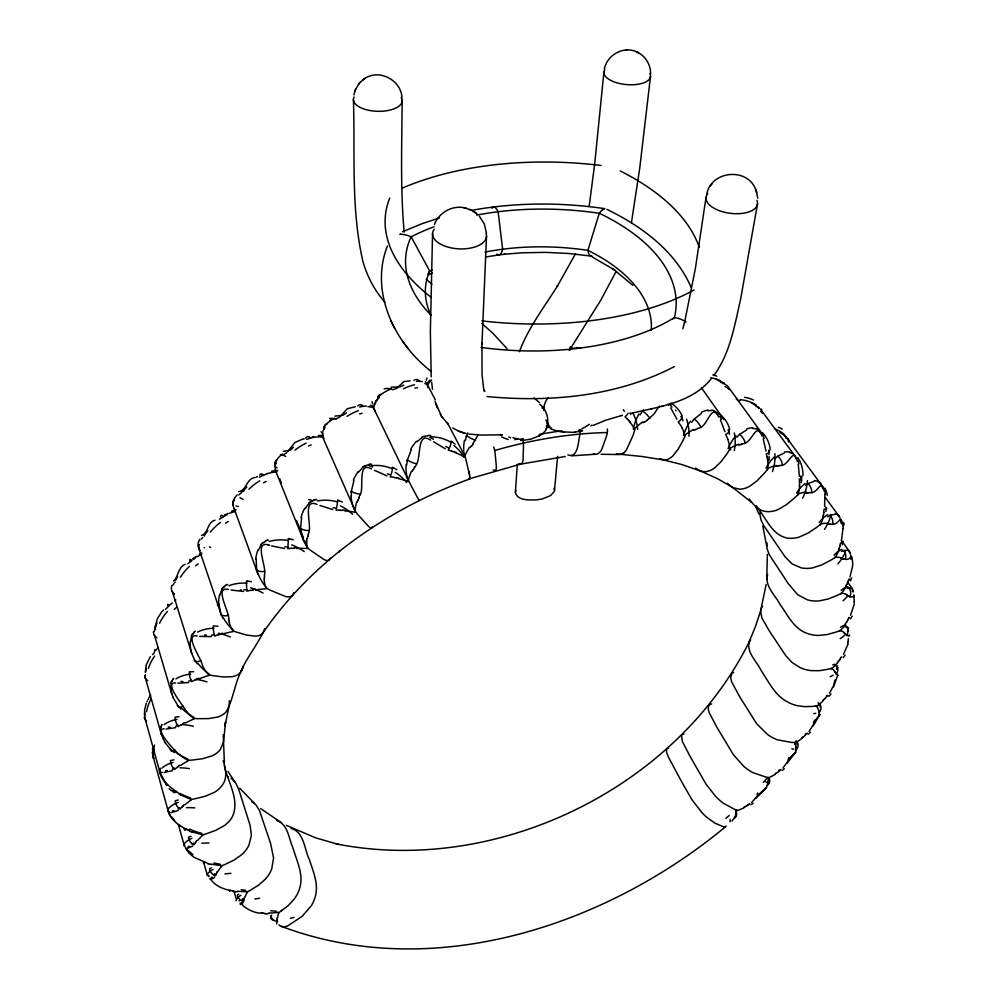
<?xml version="1.0" encoding="UTF-8"?>
<svg xmlns="http://www.w3.org/2000/svg" width="999" height="999" viewBox="0 0 999 999"><rect width="100%" height="100%" fill="white"/><g stroke="black" fill="none" stroke-linecap="round" stroke-linejoin="round"><path stroke-width="1.5" d="M145.092 675.461L145.13 676.847M840.496 593.743A72.228 50.275 -5.1 0 1 836.962 595.504L828.171 598.988L819.168 600.911A23.414 16.546 -4.3 0 1 807.467 599.862L797.702 594.73L788.049 583.341L769.118 554.47L766.845 547.952L767.045 542.882M839.235 630.856A70.954 46.878 6.1 0 1 835.776 632.155L827.172 634.54L818.356 635.451A23.014 15.422 6.9 0 1 806.88 633.316C793.656 628.508 787.587 614.835 779.894 604.17C775.037 594.942 764.285 585.839 767.657 574.475M168.619 812.224C171.328 820.379 179.932 826.448 187.887 829.807M277.123 917.944L277.135 918.893M402.147 100.362C401.873 144.243 400.224 188.299 404.183 232.068M481.98 342.819L482.017 374.413L483.691 388.961M517.357 464.285L515.347 492.27C517.057 500.724 529.17 500.024 535.914 499.887A30.357 18.494 4.4 0 0 542.907 498.713L550.549 495.591L554.408 491.358L557.604 456.393M496.378 467.057L495.204 453.983A77.023 13.786 74 0 0 494.667 450.537A4.071 0.749 73.8 0 0 493.743 447.077M481.955 344.343L486.513 236.026M432.555 233.504L430.357 331.68L431.206 376.823M799.412 476.286L798.213 464.023M800.911 476.91L800.723 480.482M799.475 484.378L799.362 486.201M351.336 492.082L351.386 496.016M261.538 912.699C258.729 914.485 246.104 909.702 242.195 904.582M288.449 538.523L287.799 548.738L289.835 548.451M268.719 545.042C253.059 539.86 267.507 568.706 264.36 574.974M308.167 534.14C313.162 527.809 301.024 497.552 316.97 504.383M797.214 741.67L797.327 742.007A20.991 0.799 -83.6 0 0 797.314 742.17L796.89 743.955M144.643 711.95L144.63 715.371M372.215 526.923L371.89 527.959A26.898 3.909 56.3 0 1 368.544 526.398L358.166 514.935A83.129 11.838 56.2 0 1 355.557 511.738L322.502 436.725A82.742 11.963 56.3 0 1 323.976 438.349M759.964 513.886L760.114 512.05M848.288 641.508L848.313 638.598M853.296 591.995L853.283 590.971M152.485 748.426L153.471 755.744M159.865 770.441L160.09 769.155A30.207 14.535 15.3 0 1 160.34 768.268M406.743 464.81L407.217 460.876M766.782 579.133L767.332 554.395M243.918 899.6L243.818 901.323A7.305 6.381 26.7 0 1 237.3 895.216A22.403 9.128 52.9 0 1 237.575 894.992L238.761 894.192M256.119 559.178L256.693 569.617A8.529 3.671 -10.7 0 0 264.585 571.428M835.201 679.77L835.027 681.368M603.908 72.19L594.742 163.411L589.185 206.256M190.447 641.87L191.583 636.213M233.229 504.27L233.179 505.581A8.217 6.631 -4.5 0 1 234.328 500.224M796.053 748.338L795.791 752.01L788.561 759.814L795.654 752.185M307.455 538.411L307.729 536.413M650.524 76.211L639.697 168.544L631.393 222.952M274.775 467.082L275.087 465.584M823.725 512.437L824.063 509.228A7.717 2.173 13.9 0 0 825.599 507.13M145.479 672.002L146.079 668.468M264.735 628.596C258.454 643.93 246.666 657.305 240.26 672.777A26.061 15.072 23.3 0 1 232.105 676.698L223.239 676.972L213.037 675.649A80.569 45.542 22.8 0 1 208.554 674.75M277.272 919.917L276.661 924M706.043 197.315L695.354 268.581L684.415 323.214M768.343 781.705L768.169 782.642M757.517 203.796L740.621 299.225C734.552 325.374 730.207 353.359 713.86 375.487M766.146 584.403L760.589 611.113L761.837 617.869L769.118 630.606L785.738 655.656L792.02 662.437L799.737 667.407A22.627 14.023 16.8 0 0 810.801 670.616L819.255 670.691L827.484 669.38A69.768 42.645 16 0 0 830.793 668.531M353.883 94.88L355.032 90.684M171.141 683.316L170.929 688.835A34.116 30.819 -3.3 0 0 173.002 697.027M824.612 506.393L824.887 494.268M243.007 666.982L241.308 671.478M145.404 672.464L146.179 665.097L150.312 656.618M167.957 808.166L167.894 808.553A29.62 12.238 11.8 0 0 168.107 809.365M330.082 558.066L329.146 559.964A26.786 7.28 49.1 0 1 324.163 559.652L310.789 550.524A82.805 22.015 48.8 0 1 307.53 547.839L304.633 540.646M465.372 440.472L466.333 436.638M823.401 514.46L823.001 516.258M847.939 644.218L843.493 654.27M154.258 631.518L154.67 629.994M244.081 898.451L244.343 897.414M750.599 639.86A21.641 11.838 24.6 0 0 749.337 641.433C746.003 652.272 756.805 661.263 761.063 670.391C768.468 681.455 774.437 694.542 786.488 701.385A22.29 12.4 25.5 0 0 796.965 705.631L804.919 706.668L812.624 706.393A68.719 37.75 24.8 0 0 815.708 705.981M768.83 778.721L769.155 778.071A6.793 6.156 8.2 0 1 767.232 785.439L766.345 787.724L758.628 794.68L766.345 787.724M359.578 495.766C365.035 490.447 356.356 460.252 371.591 468.968M293.881 592.607L292.295 595.604A26.598 10.34 41.3 0 1 285.939 596.665L270.055 590.134A82.243 31.256 40.9 0 1 266.258 588.024M301.611 517.432L300.587 528.096A8.579 3.347 -0.6 0 0 309.041 530.531M515.347 492.27L515.946 490.559M546.053 429.283A22.952 13.362 2.2 0 0 547.277 426.673L547.564 425.199A23.014 13.474 3.9 0 0 547.427 422.914M219.792 595.104L221.853 589.447M604.383 69.156C606.855 54.845 624 45.43 637.137 52.085M547.315 426.673L546.278 426.049M820.129 706.967L820.054 704.595A6.931 6.469 -29.3 0 1 819.03 712.712L819.867 714.51L813.298 722.976M834.502 683.965L829.47 693.244M839.709 546.178L840.534 543.019A7.555 1.548 21.2 0 0 841.62 541.72M682.804 328.746L684.752 321.853M357.267 502.047L357.892 500.037M841.445 540.284L843.019 528.483M651.261 330.619A174.9 95.317 3.3 0 0 587.912 250.362L599.288 213.274A32.567 10.065 -73.6 0 1 602.222 210.002M706.842 193.681C711.738 170.017 748.651 167.283 756.031 190.534M853.646 595.067C856.655 595.816 849.837 598.501 848.363 595.841M161.014 726.86L161.638 725.474M216.209 873.8L215.609 875.686A7.443 6.106 38.7 0 1 209.49 868.855A22.852 11.626 58.3 0 1 209.877 868.593L211.501 867.794M767.869 783.728L767.232 785.439M814.51 722.901L809.053 731.368M839.085 548.164L838.436 549.912M154.808 629.607L157.043 622.814M735.913 814.709L735.514 815.684M146.329 703.246L144.655 709.465L144.605 716.071M414.335 467.232C422.565 461.913 415.309 430.057 430.669 440.122M353.958 480.432L351.398 491.046A8.604 2.822 8.8 0 0 360.214 494.205M387.412 246.041C369.38 291.683 394.418 343.231 431.293 371.503M355.432 89.685L359.265 83.379M354.633 91.708L355.806 88.699M519.405 351.66C528.346 327.697 544.118 307.242 557.617 285.789L557.167 286.538L575.536 253.734M258.404 550.112L261.301 544.605M358.728 497.777L359.353 496.278M833.416 687.075L837.724 675.212M478.046 435.002L473.014 443.618M275.736 463.711L275.212 465.122A8.279 6.369 10.6 0 1 276.985 459.702M788.623 760.351L782.891 767.981M467.794 432.879L466.67 435.639A8.554 1.299 25.5 0 0 475.512 440.434M849.987 576.898L852.696 565.559A25.512 24.9 -2.7 0 0 852.659 562.649C851.198 549.325 852.322 562.275 843.393 558.803M748.613 643.219L755.444 626.523L761.675 607.667A21.966 13.374 15.7 0 1 762.524 606.405M847.514 582.542L848.763 579.482A7.418 0.874 27.8 0 0 849.4 578.871M242.682 668.568C234.628 681.892 233.828 698.463 226.236 711.75A25.724 16.596 12.5 0 1 217.682 717.045L208.504 718.606L197.977 718.668A79.533 50.2 12.2 0 1 193.369 718.343M434.39 224.563C438.736 212.7 452.122 205.095 464.498 207.804M216.683 872.577L217.233 871.478M736.65 813.498A6.743 5.907 21.9 0 1 733.928 818.531L732.005 821.103M412.175 471.391L413.136 469.418M175.974 579.845L177.71 576.336M749.7 640.883C676.822 788.223 496.94 875.723 336.014 843.855L338.536 844.43L315.634 837.861L286.363 825.324M147.04 701.585L147.377 700.898M616.096 271.491L600.761 300.224L569.505 350.1M757.517 795.704L751.673 802.459M322.789 431.306L323.976 429.208A8.292 5.919 23.6 0 1 327.322 423.551M173.077 585.102L173.963 583.491M846.628 584.44L845.741 586.101M411.388 449.55L407.43 459.84A8.591 2.135 17.6 0 0 416.358 463.811M271.016 915.883A21.978 6.706 47.7 0 0 270.891 916.145L270.667 918.306L272.677 920.079M659.377 406.019L653.895 414.16L648.326 419.193M848.463 618.681C848.488 616.92 850.698 618.643 849.013 617.382M148.913 697.926L150.724 694.879M848.351 618.893L847.427 620.516M734.964 816.795L734.315 817.906M148.052 699.587L148.414 698.95M850.524 615.197L854.182 604.457A25 24.138 21 0 0 854.195 601.635M640.109 414.922L642.07 411.825A25.624 24.113 9.3 0 1 642.607 411.014L643.518 410.002M305.207 508.541L308.866 503.359M195.155 842.831L194.031 844.817A7.592 5.694 48 0 1 188.461 837.274A23.339 14.136 64.2 0 1 188.961 837L191.009 836.238M171.978 680.843L173.002 679.407M813.273 725.798L819.867 714.51M329.595 421.091L330.357 419.855M173.401 581.093C177.622 578.921 178.122 566.783 185.177 564.273M243.207 902.534L240.584 904.457M323.976 429.208L324.962 427.734M470.254 447.527L471.503 445.666M205.594 533.866L207.854 530.519M846.315 622.302L845.254 623.863M240.247 903.196L240.21 904.17M691.483 422.465L693.606 419.717M195.966 841.558L196.803 840.434M841.27 657.28L841.62 656.855M841.133 657.479L839.897 659.19M152.447 654.595C155.419 653.671 154.158 648.451 155.357 649.712M710.114 186.388L710.863 185.377M711.45 184.59L712.162 183.616M358.716 471.965L362.999 467.232M787.274 763.011L795.454 752.309L794.605 752.372M201.448 539.048L202.797 537.437M270.966 915.821L271.765 915.121M161.438 612.25L157.43 618.643L154.857 627.422M736.812 437.3L738.985 434.94A24.738 21.154 41.9 0 1 739.597 434.353L746.615 429.97M838.611 660.839L837.387 662.275M181.743 807.167L180.082 809.19A7.755 5.157 55.7 0 1 175.175 800.948A23.826 16.583 70.7 0 1 175.787 800.699L178.247 800.024M375.924 401.286L377.385 399.637M192.944 633.716L194.38 632.292M144.743 716.021L145.367 715.434M244.106 490.059L246.828 486.963M156.156 649.937L158.292 647.502M359.902 82.655L363.723 79.271M358.554 84.203L360.577 81.881M161.925 611.688L163.411 610.089M711.463 378.496C692.045 402.959 658.753 406.78 630.406 413.486M825.474 697.714L827.659 695.242A7.03 1.199 45 0 1 826.585 695.691M165.397 609.452L168.943 605.856L167.57 604.495L168.431 605.656M417.107 441.733L421.828 437.599M214.598 876.972C213.798 880.194 208.704 877.684 209.915 878.933M182.892 805.893L184.016 804.769M756.106 798.126L765.734 788.099L764.822 788.236M775.012 458.628L777.16 456.655A24.263 19.118 51.3 0 1 777.771 456.193L784.34 452.997M824.038 699.213L822.701 700.499M722.814 383.678L724.038 383.029M379.258 397.702L377.822 399.15A8.292 5.282 34.7 0 1 381.069 394.268M169.63 605.219L172.203 602.872M238.798 494.955L240.597 493.394M804.769 735.351L807.142 733.141A6.931 1.873 50.1 0 1 805.469 733.728M176.811 767.507L174.613 769.48A7.905 4.495 62.5 0 1 170.479 760.614A24.326 18.906 78.5 0 1 171.216 760.401L174.051 759.864M290.434 449.987L293.506 447.252M672.851 318.931L674.425 317.532A34.578 27.81 38.6 0 1 681.593 319.53L686.051 321.778M223.714 587L225.537 585.664M805.381 485.464L807.429 483.891A23.776 16.846 58.8 0 1 808.004 483.541L813.923 481.468M187.824 563.848L191.708 560.701A8.042 1.436 59.7 0 0 189.872 561.063M241.671 492.495L241.046 493.019M602.222 210.027L604.008 208.853A18.606 5.757 -73.7 0 1 604.969 208.679C561.238 202.235 516.421 202.31 472.864 210.127M803.221 736.688L801.797 737.811M725.411 826.86C605.556 926.061 432.555 983.228 281.518 926.423M201.523 535.414C208.404 533.703 207.093 522.127 214.997 520.192M178.284 766.258L179.695 765.184M780.381 769.929L780.931 769.492A6.843 2.51 55.3 0 1 778.683 770.154M780.194 770.067L778.421 771.44M192.607 846.116L187.125 848.388M193.169 559.627L195.18 558.154M642.931 422.777L644.705 421.516M827.547 516.77L829.42 515.571A23.289 14.436 65.1 0 1 829.932 515.322L835.064 514.285M591.995 425.112L590.884 425.899M697.464 428.309C707.954 428.721 710.751 401.498 718.793 417.033M343.094 415.172L346.403 412.849M364.36 78.821C378.846 68.369 400.999 79.957 401.985 97.502M278.221 912.899A71.691 46.416 -59.9 0 0 281.331 910.901L288.386 905.406L294.43 898.838A23.264 15.26 -60.7 0 0 299.675 888.261C303.958 874.362 296.628 860.776 292.844 847.689C288.636 838.336 288.012 823.875 276.536 820.479M181.019 724.75L178.334 726.61A8.054 3.709 68.8 0 1 175.075 717.195A24.813 20.967 88.5 0 1 175.899 717.045L179.083 716.708M362.812 79.895L365.172 78.259M219.418 519.255L223.514 516.658A8.142 2.435 66.7 0 0 220.504 516.883M284.091 454.395L286.85 452.647M776.797 772.589L775.336 773.551M263.636 542.32L265.796 541.121M749.325 803.983L749.7 803.733A6.781 3.122 60.4 0 1 747.914 804.719M748.95 804.22L747.115 805.394M194.655 557.679L195.329 557.267M646.728 420.179L648.089 419.33M841.408 551.46L843.056 550.611M182.805 723.588L184.478 722.614M701.435 413.424L694.23 419.043A8.167 2.585 52.1 0 1 700.686 426.773M178.247 810.464L171.304 812.649M195.779 556.992L196.915 556.331M693.606 430.357L695.416 429.345M224.288 516.208L227.06 514.622M742.045 443.643C752.16 444.992 755.744 420.292 761.9 435.951M538.811 435.926L530.531 439.323A24.063 13.424 -1.6 0 1 529.732 439.523M745.454 806.355L743.968 807.142M674.337 366.571C617.182 396.478 550.324 402.56 486.925 396.541M400.274 386.875L403.696 385.052M194.78 680.032L191.621 681.693A8.204 2.822 74.8 0 1 189.323 671.84A25.287 22.677 -77.9 0 1 190.235 671.79M259.415 477.26L263.586 475.262A8.204 3.422 74.1 0 0 259.64 475.187M238.574 491.62C246.678 491.008 246.179 478.509 255.032 477.534M226.973 584.827L227.722 584.44M496.865 254.158C500.037 256.868 502.285 251.81 502.622 249.226L498.114 211.738A26.386 7.742 82.9 0 0 496.078 208.379L494.717 207.168M335.926 418.893L339.098 417.407M311.576 501.298L314.023 500.299M847.127 588.511L848.513 587.974A22.365 9.528 76 0 1 848.888 587.887L852.11 588.611A30.12 9.441 -41.9 0 1 852.497 591.545M428.209 274.925L432.292 272.964M339.935 417.008L339.298 417.307M402.485 231.756L422.877 223.376L439.448 217.969M196.84 679.02L198.739 678.171M723.925 383.117L715.521 378.846M172.402 770.666L164.023 772.564M593.256 425.399L605.956 420.142L622.352 415.322L621.403 415.559M226.623 514.023L228.072 513.399M634.79 429.707A79.708 36.701 -86.3 0 1 633.104 435.314L626.323 450.199A26.236 12.363 -86.8 0 1 624.3 452.422A25.874 12.188 -86.8 0 1 622.252 453.833L619.542 454.57L601.086 454.27M738.261 445.142L740.047 444.393M264.348 474.937L267.07 473.801M779.457 465.372C789.123 467.482 792.819 445.529 797.227 461.051M261.613 475.024L262.337 474.737M218.132 634.702L214.585 636.076A8.317 1.848 80.9 0 1 213.287 625.936A25.737 23.926 -58.7 0 1 214.248 625.986L217.919 626.211M283.516 451.361L288.249 450.537A1.374 0.624 -43.7 0 0 289.136 449.8L294.867 442.52L302.385 439.235M267.47 540.409L268.319 540.084M469.617 479.008C422.452 496.091 377.959 520.666 338.686 551.898L339.785 551.023C310.14 574.6 283.841 602.409 262.412 633.641A26.361 12.962 32.8 0 1 254.995 636.126L246.753 635.089L237.2 632.342A81.493 39.186 32.4 0 1 232.992 630.831M256.281 477.023L257.53 476.573M306.681 439.36L310.739 438.037A8.254 4.346 82.1 0 0 305.632 438.224M366.009 465.497L368.656 464.747M845.054 626.91L846.153 626.66M392.52 389.76L396.915 388.311M468.693 478.983L520.704 464.11L565.272 456.493M175.749 727.634L166.034 729.045M220.417 633.878L222.502 633.216M775.861 466.308L777.572 465.821M809.003 492.519C818.256 495.242 821.29 476.211 824.212 491.283M334.927 416.133L340.659 415.522A1.374 0.662 -32.7 0 0 341.646 414.885L347.277 408.753L355.382 406.73M567.869 454.895C578.059 458.741 578.309 441.508 579.745 435.177A81.893 29.171 85.4 0 0 580.257 430.919L582.629 430.706M311.476 437.837L314.023 437.15M819.754 714.597L818.718 714.385M250.737 590.222L246.903 591.233A8.429 0.849 87.2 0 1 246.591 580.956A26.111 24.625 -34 0 1 247.59 581.143M315.871 499.75L316.82 499.512M651.036 408.891L652.072 408.628M661.925 406.168L663.011 405.894M425.037 436.226L427.797 435.789M520.666 440.559L523.114 439.997L522.877 439.373M707.929 410.814L712.012 410.452M188.736 682.517L177.847 683.191M359.64 406.993L363.436 406.331A8.279 5.145 -88.7 0 0 357.754 405.906M302.984 439.098L304.208 438.848M253.184 589.647L255.394 589.21M547.402 423.439L548.289 423.264M391.071 387.225L397.664 386.988A1.374 0.674 -21.5 0 0 398.701 386.488L403.958 381.556L410.089 380.894M758.716 408.266L759.29 408.042M835.651 665.759L836.438 665.759A21.591 4.883 86.1 0 1 836.625 665.709M485.639 256.98L499.5 254.82M805.694 492.919L807.267 492.682M290.122 548.414L291.808 548.164M312.3 437.038L313.261 436.9M830.331 524.013C839.098 527.01 840.946 511.638 842.644 525.511M370.641 464.398L371.64 464.26M498.364 254.957L505.157 254.146M211.451 636.613L199.6 636.351M364.111 406.268L366.383 406.044M504.17 254.258L521.815 252.809L545.591 252.36L569.13 253.521L590.646 256.019L614.797 270.092L613.124 268.943L632.804 285.339M786.163 438.474C787.749 437 781.53 433.591 779.994 432.48M294.355 547.864L296.628 547.689M571.54 455.844L596.853 454.158A26.261 11.014 89 0 0 601.485 449.975L606.193 437.3A74.263 30.582 89.4 0 0 607.317 432.53A4.008 1.698 89 0 0 607.317 428.971M190.235 671.753L193.694 671.703M752.522 428.459L756.018 428.783M416.483 381.318L419.867 381.318A8.267 5.807 -78.1 0 0 413.936 380.232M626.173 49.987L626.835 49.975M429.845 435.664L430.856 435.651M542.082 407.817L543.031 407.792M340.159 510.052L336.089 510.152A8.554 1.111 -78.9 0 0 337.625 500.162M827.384 523.926L828.808 523.913M243.606 591.445L231.069 590.047M570.342 349.126L571.49 349.151M400.474 234.178L404.645 234.653A33.429 25.012 48.2 0 1 411.138 236.825A213.349 116.221 4.8 0 1 434.103 226.761M268.918 913.586L267.02 913.523M342.719 510.064L344.98 510.177M738.074 400.387L740.134 400.562M420.254 381.356L422.352 381.581M284.44 548.563L271.553 545.879M394.193 477.31L390.197 476.885A8.579 1.973 -71.1 0 0 392.47 467.32M264.885 913.361L263.012 913.136M500.199 434.59L502.347 434.84L481.73 435.064L469.006 434.128M595.054 454.383L593.281 453.983M247.602 581.056L251.386 581.73M789.472 452.485L792.282 453.421M261.551 912.949L262.762 913.098M564.023 431.918L573.988 432.405A23.889 12.275 7.4 0 0 574.787 432.355M237.387 891.77L235.502 891.495M164.148 728.87C153.546 728.358 174.713 750.574 177.223 752.672A35.714 28.946 -18 0 0 178.484 754.245M840.883 558.266L842.107 558.478M168.669 812.087L170.042 812.524M162.437 772.439L160.402 772.14L160.527 773.513L165.11 781.942L169.78 786.712L178.983 793.543M175.649 682.916C163.386 681.942 183.192 705.481 184.79 709.078M291.159 828.458C304.258 831.905 304.195 849.113 309.303 859.402C313.311 871.877 319.455 885.251 314.685 898.438A22.79 14.398 -65.7 0 1 311.413 905.618L302.073 916.408L287.65 925.936A17.308 10.889 -66 0 1 278.946 924.899M396.678 477.647L398.851 478.059M570.029 347.19C573.876 349.875 577.934 346.653 580.594 348.176M231.343 890.571C223.326 889.372 215.222 885.938 210.514 879.045M197.153 635.938C183.441 633.241 201.648 659.54 201.96 663.985A36.638 30.257 -25 0 0 202.71 665.908L203.496 667.557A45.617 37.512 -30.9 0 0 208.629 674.687M465.109 207.929L472.24 210.577L476.96 213.873M463.923 207.68L465.896 208.092M332.767 509.565L319.892 505.469M289.473 538.723L293.256 539.822M233.416 891.083L231.581 890.633M452.734 427.934L458.341 431.044L465.984 433.504M228.396 589.447C213.449 585.976 229.957 612.887 228.646 618.781M452.023 451.123L448.239 450.187A8.566 2.697 -62.5 0 0 451.086 441.208M211.763 864.597L209.94 864.085M847.714 550.362L843.518 550.461A7.405 5.932 86.6 0 1 845.304 559.415M207.942 863.411L193.943 857.304L189.123 853.084L185.402 847.739L188.736 851.735M838.024 675.549L835.601 672.976A31.031 14.348 -27.2 0 0 835.002 672.065M454.345 451.798L456.356 452.497M338.624 500.487L342.295 502.022M458.341 431.044L463.723 432.979M387.025 475.886L374.525 470.342M846.315 594.917L847.327 595.317M227.597 776.71L228.496 777.047M818.156 481.868L820.254 483.316M510.614 437.787L508.791 437.013M193.057 832.404L191.346 831.655M616.283 453.908L641.783 456.456L663.611 459.965L681.006 464.298L701.723 471.366L705.294 471.69A25.499 16.171 -67.2 0 0 714.36 468.156L720.916 461.838L727.11 453.546A78.809 48.914 -66.8 0 0 729.545 449.7M719.28 381.193L721.728 382.367M751.71 403.072L759.128 407.904M659.877 458.928L665.209 459.927A25.874 14.535 -77.6 0 0 672.914 455.894L678.259 449.075L683.129 440.222A79.982 43.956 -77.1 0 0 685.027 436.151A45.205 37.288 -15.1 0 0 682.017 427.947M469.717 209.365L472.24 210.577M637.487 52.26C645.654 56.094 650.774 65.047 650.649 73.976M636.338 51.711L638.423 52.71M606.93 209.403C641.658 226.186 675.336 251.011 691.121 287.35M251.561 801.573L255.669 804.495L259.403 810.314L270.529 843.256L273.589 858.016L271.678 869.043A23.701 16.471 -49.9 0 1 265.384 879.17L258.391 885.289L250.312 890.284A73.064 50.025 -49.1 0 1 246.765 892.082M849.275 634.902C851.21 636.8 845.953 635.926 845.591 634.165A31.556 14.698 -29.6 0 0 844.667 633.578M393.431 467.769L396.878 469.742M714.522 411.251L716.608 412.462M445.304 448.776L433.554 441.783M722.277 382.654L726.91 385.402M189.485 830.718L188.087 829.919M518.806 463.636L521.041 463.998A26.611 6.531 77.4 0 0 523.089 460.102L523.464 445.542A81.231 19.53 77.7 0 0 523.114 439.997M182.205 795.741L180.644 794.754M281.518 822.789L260.764 808.653M755.656 405.544L757.779 407.018M180.782 826.248L178.484 824.687M844.043 632.904L844.817 633.466M175.399 792.382L174.388 791.707M451.96 441.77L455.094 444.155M230.981 778.333L231.731 778.845M473.401 211.239L474.425 211.963M474.812 212.225L475.961 213.024M758.141 429.932L759.889 431.406M217.445 605.094L218.456 605.881M718.056 413.511L718.756 414.061M534.103 397.952L539.385 402.56M174.251 752.597L171.478 750.224M481.83 323.426L493.156 333.516L507.017 348.676M695.716 468.044L699.3 470.492L717.719 478.783L732.966 487.674L739.485 489.173A25.1 17.233 -55.6 0 0 749.625 486.326L757.18 480.681L764.41 473.139A77.56 52.173 -55.4 0 0 767.294 469.63M751.585 502.322L727.16 483.179M838.311 515.472L839.647 517.332M179.982 755.356L178.634 754.133M493.094 469.942L495.454 470.566A26.736 4.92 73.5 0 0 496.441 467.22M784.053 435.127L785.464 436.538M232.442 779.395L235.876 783.403L238.674 789.16L250.15 825.511L251.373 835.464L248.938 845.142A24.138 17.358 -37.9 0 1 241.758 854.632L233.941 860.139L224.95 864.472A74.475 52.672 -37.2 0 1 221.029 865.983M426.286 279.221L431.955 284.29M169.168 788.723L171.453 790.771M254.445 803.358L239.822 788.311M208.841 876.635L208.042 875.861M627.547 419.143L625.037 416.82A8.379 3.771 -32.9 0 0 628.184 413.186M173.963 594.093L173.164 593.206M200.1 550.461L199.313 549.425M760.664 409.44L795.391 456.568L793.98 454.882M447.977 424.163L441.408 416.021M180.919 709.028L178.446 706.281M761.113 432.629L761.675 433.266M786.225 437.262L786.7 437.912M629.02 420.679L630.232 422.115M165.909 784.39L166.858 785.464M667.819 404.133L668.793 405.269M384.94 302.247C374.563 290.597 367.207 276.436 362.924 261.476C350.699 208.604 355.232 153.484 353.409 99.688M834.515 671.34L835.052 672.04M479.345 216.196L484.303 223.926L486.488 233.229M483.866 389.96L484.478 390.709M186.988 712.237L185.889 710.789M402.622 341.221L404.533 343.743M405.806 345.429L407.667 347.889M679.332 423.451L678.196 421.903A8.279 3.746 -22.5 0 0 681.368 416.233M749.275 498.988C753.471 505.044 759.178 511.301 767.095 511.6A24.688 17.757 -42.9 0 0 778.034 509.602L786.313 504.77L794.317 498.126A76.249 53.796 -43 0 0 797.539 495.005M787.162 438.374L820.828 484.04M679.47 423.638L680.144 424.563A36.251 30.12 -26.2 0 1 681.256 426.298L682.13 427.897M825.324 497.564L839.123 516.371M197.203 663.836L195.117 660.739M841.383 540.334L849.55 551.598M727.771 386.238L763.211 435.189M847.452 581.868L852.746 589.31M701.373 387.687L723.788 419.48M234.865 781.955L228.009 771.503M757.254 507.317C766.27 518.219 772.077 535.427 787.712 538.124A24.263 17.782 -29.7 0 0 799.163 537.087L807.916 533.166L816.433 527.522A74.9 53.909 -30.1 0 0 819.854 524.825M670.779 407.917L676.935 419.268M756.143 505.669L756.693 506.481M170.991 816.895L169.281 813.848M796.34 457.929L796.79 458.628M164.56 742.095L170.767 749.587A8.104 3.147 -50.7 0 0 175.15 750.212M434.952 401.111L441.346 415.896M440.272 414.198L442.495 417.744M821.49 485.027L822.539 486.863M184.952 846.59L184.141 845.117M848.613 628.059L846.44 626.673A7.13 6.419 -68.9 0 1 846.653 635.352M484.403 390.796L483.841 389.797L484.727 391.533L484.115 390.234M788.036 439.66L788.611 441.096M431.031 315.372A171.653 91.821 5.3 0 1 429.72 271.041L411.138 236.8A205.145 107.305 5.4 0 0 430.544 314.722M223.064 618.406L221.441 614.997M435.252 399.7L427.235 384.415L427.972 387.637M447.252 422.54L465.272 456.868L469.742 475.761A26.886 3.172 70.3 0 1 469.88 477.672A26.498 3.122 70.3 0 1 469.717 478.796A27.398 3.234 70.3 0 1 469.318 479.208M720.441 419.842L724.912 431.73M630.019 413.037L630.719 414.41M849.937 552.197L850.486 554.12M391.009 320.966L392.57 324.138M393.144 325.312L394.68 328.434M145.429 719.692L145.017 718.568M169.293 813.935L168.681 812.462M554.07 488.199L554.582 490.521M755.806 506.793L758.953 514.135M161.613 777.534L160.077 772.664M172.815 697.09L177.834 705.531A8.242 3.521 -41.3 0 0 183.204 706.256M823.226 488.336L823.538 489.085M418.881 500.024L419.13 500.736L410.626 484.677A83.204 1.149 63.3 0 1 408.753 481.043L373.226 407.342A82.83 1.161 63.3 0 1 375.262 411.251M840.147 518.493L841.121 521.191M681.743 417.12L683.004 420.616M279.72 478.733L281.456 483.054M296.516 520.479L299.413 527.684M300.574 530.569L303.471 537.762M275.15 469.705L303.671 540.671M763.224 438.861L766.021 451.061M198.751 547.964L199.138 549.075A8.142 6.693 -21 0 1 199.388 544.592M258.154 574.55L233.217 506.118M198.913 548.551L221.066 614.085A8.467 3.809 -21.1 0 0 228.234 615.396M436.625 406.156L437.262 407.917M756.355 191.433L757.754 198.227M755.631 189.41L756.78 192.62M435.739 403.708L436.363 405.432M258.042 574.263L256.918 570.604M172.315 591.495L191.746 653.496L194.618 659.902A8.367 3.746 -31.4 0 0 200.936 660.839M727.784 439.323L728.321 441.046A44.668 37.238 -19.3 0 1 729.769 449.675M224.35 765.858C227.922 782.342 240.172 800.012 232.33 816.87A24.575 17.87 -25.2 0 1 224.425 825.549L215.934 830.294L206.219 833.803A75.849 54.196 -24.7 0 1 201.973 834.952M818.606 710.227L818.306 709.415A38.174 17.932 -21.2 0 0 816.046 705.806M220.592 612.799L218.918 604.108M234.003 891.27L236.176 898.601M191.746 653.496L190.971 650.599A34.565 31.818 -10.9 0 1 190.297 641.87M154.258 634.577L171.84 694.13M203.696 862.524L207.055 874.262M145.317 677.797L161.513 734.889M223.177 760.614C225.562 768.368 227.71 777.547 222.602 784.739A24.987 17.957 -12.2 0 1 214.223 792.444L205.245 796.253L195.005 798.763A77.16 54.408 -12 0 1 190.522 799.487M178.521 825.062L183.866 844.118M229.47 622.689L229.008 620.866M160.602 774.799L144.855 717.781M152.997 756.093L168.269 811.388M841.558 522.727L841.732 523.513M762.799 525.936L766.695 546.278M728.721 430.656L729.47 434.24M161.401 734.477L160.714 729.245M152.81 755.381L152.273 752.147M767.082 457.018L766.32 453.921A8.017 3.209 -2.9 0 0 768.843 450.174M168.007 810.476L167.844 809.327M468.956 471.441L469.168 472.402M469.343 473.314L469.617 474.937M853.845 596.965L853.646 595.654M853.883 597.165L854.32 601.635M850.636 555.094L851.21 558.441M223.239 734.752L224.375 762.811M818.83 711.176L818.918 711.837M767.457 458.991L767.657 460.789M432.492 389.298L431.668 382.255M796.028 746.415L796.091 747.302M300.674 529.108L301.261 532.954A43.107 41.921 24.6 0 0 307.63 547.764M837.761 667.782L836.638 665.834A7.018 6.494 -50.7 0 1 836.175 674.263M768.731 451.211L768.955 454.52M229.32 700.786L229.233 705.244L224.975 725.749L225.549 722.165L223.489 742.245L220.429 749.412A25.362 17.557 0.6 0 1 211.8 755.981L202.597 758.728L192.07 760.077A78.397 53.122 0.5 0 1 187.462 760.301M264.423 579.12L264.323 577.185M759.964 514.785L761.013 519.967L763.81 525.699L785.164 556.93L792.17 563.936L801.148 567.844A23.839 17.358 -16.6 0 0 812.849 567.832L821.84 564.897L830.606 560.314A73.551 52.672 -17.2 0 0 834.14 558.079M799.475 482.355L799.275 479.158A7.867 2.735 5.9 0 0 800.936 475.961M522.789 440.209A46.329 35.277 -6 0 0 521.528 439.123A46.179 35.252 -6.2 0 1 522.839 440.184M522.864 438.686A42.895 41.446 14.3 0 1 523.376 439.897M464.473 457.03A42.87 41.633 -81.1 0 1 464.46 440.297M464.473 456.793A46.291 32.33 -46.1 0 1 469.555 447.227M455.981 453.047A46.503 33.929 -4.6 0 1 464.872 457.217M453.933 445.492A43.094 40.285 24.1 0 1 464.248 457.38M426.91 384.303A44.118 35.402 -5.5 0 1 429.72 380.119M428.159 384.153A41.521 11.913 -21.7 0 1 431.618 379.907M425.287 381.755A41.746 12.375 -24.3 0 1 427.11 384.465M424.9 383.591A44.318 32.805 -45.2 0 1 427.147 384.54M469.867 477.659A26.498 3.184 69.7 0 1 469.717 478.796M466.196 436.588A26.449 24.488 -72.2 0 1 466.533 435.589M471.878 445.854A37.213 27.485 -45.4 0 1 473.364 443.843M426.361 380.144A40.26 18.719 -1.7 0 1 426.985 377.984M494.667 450.549A342.282 228.109 -26.1 0 1 607.305 432.53M514.735 439.647A345.067 230.332 -26.1 0 1 517.619 438.961M539.235 434.415A345.067 230.332 -26.1 0 1 562.1 430.794M542.981 407.567A24.201 15.222 6.7 0 1 543.931 407.567M620.192 170.954A247.277 128.834 2.9 0 1 699.25 247.315M401.561 188.449A252.185 134.266 4.9 0 1 601.173 165.497M694.055 289.96A236.039 117.632 3.8 0 1 481.918 320.891M431.206 297.34A240.809 122.203 5.6 0 1 389.722 198.077M429.72 271.041A177.36 98.114 4.7 0 1 432.18 269.755M484.94 252.098A177.36 98.114 4.7 0 1 587.912 250.362M492.095 208.279A17.882 5.257 83 0 1 494.717 207.03M476.673 215.097A213.349 116.221 4.8 0 1 599.288 213.274A209.815 112.238 3.1 0 1 674.425 317.532A201.686 103.871 3.9 0 1 481.068 347.402M633.316 429.358A41.546 34.803 -86.9 0 1 638.96 413.986M634.165 429.083A45.117 26.886 -43.9 0 1 642.619 421.99M629.994 422.252A45.667 36.988 -11.3 0 1 634.727 429.732M632.904 413.199A42.32 41.359 -43.9 0 1 637.674 429.408M624.3 452.422A25.862 12.263 -87.4 0 1 622.252 453.833M408.266 481.206A42.994 42.632 -62.4 0 1 406.069 464.772M408.042 481.093A46.441 33.954 -45.5 0 1 411.476 471.253M398.539 478.721A46.566 32.318 -4.2 0 1 408.329 481.53M395.179 472.315A43.157 38.437 27.4 0 1 406.63 482.467M407.03 460.839A26.536 23.352 -88.7 0 1 407.242 459.79M448.301 447.739A31.893 16.121 35.4 0 1 445.729 446.428M451.898 451.373A37.313 29.433 -9.9 0 1 454.22 452.023M413.511 469.53A37.338 28.671 -43.8 0 1 414.697 467.37M429.857 437.337A29.233 10.427 36.3 0 1 433.391 439.26M414.86 388.099A40.472 11.801 -22.5 0 1 417.37 387.787M372.977 407.292A44.331 34.266 -3.7 0 1 376.885 399.7M373.763 407.105A41.708 11.826 -26.6 0 1 375.699 402.984M370.192 405.307A41.758 12.463 -29.1 0 1 373.576 407.13M367.882 406.655A44.306 34.053 -44.1 0 1 373.114 407.567M384.116 388.848A29.458 17.42 62.7 0 1 391.371 389.086M410.726 449.175A35.227 30.395 -61.9 0 1 416.62 441.183M421.665 437.4A8.467 7.28 -16.4 0 1 423.801 436.301M423.963 436.738A9.528 7.83 -18.7 0 1 425.075 436.426M427.759 435.514A32.58 31.219 15.6 0 1 429.82 435.389M430.906 436.85A35.327 31.344 7.6 0 1 450.487 442.045M450.986 441.408A26.474 21.441 45 0 1 451.86 441.97M403.409 388.786A33.941 15.472 -36.3 0 1 414.573 384.765M399.7 386.538A8.479 2.61 -23 0 1 396.915 387.774M378.109 397.427A33.891 19.018 -5.6 0 1 391.496 388.798M376.473 401.148A24.825 1.936 -53 0 1 376.061 401.561M372.44 403.658A40.459 17.033 -5.4 0 1 372.127 401.573M355.382 511.825A43.107 42.695 6.2 0 1 350.999 496.041M354.982 511.863A46.478 35.352 -44 0 1 356.643 502.047M344.805 510.939A46.503 30.544 -4.5 0 1 355.182 512.362M340.459 505.856A43.044 36.001 28.1 0 1 352.635 514.273M351.111 492.045A26.536 21.603 79.8 0 1 351.186 490.996M390.284 474.75A31.993 19.093 25.5 0 1 387.412 473.801M394.118 477.597A37.375 28.496 -7.6 0 1 396.578 477.922M358.229 500.074A37.363 29.608 -41.2 0 1 359.078 497.839M368.693 465.422A29.296 7.243 30.6 0 1 372.527 467.02M359.503 413.986A40.484 11.726 -27.3 0 1 362.075 413.324M361.7 406.131A24.9 1.736 -1.5 0 1 361.051 406.193M322.365 436.713A44.443 32.855 -2.8 0 1 322.777 434.353M322.627 436.663A41.758 12.138 -31.5 0 1 322.952 432.904M318.381 435.464A41.646 12.925 -33.9 0 1 323.214 436.176M313.224 437.35A44.206 35.027 -42.1 0 1 322.402 437.038M329.608 418.394A29.471 14.236 55.9 0 1 335.839 419.318M353.334 480.207A35.227 31.681 -56.5 0 1 358.204 471.565M362.824 467.045A8.467 7.28 -36.2 0 1 364.835 465.696M365.01 466.133A9.54 7.817 -36.5 0 1 366.059 465.684M368.569 464.448A32.642 30.182 23.2 0 1 370.567 464.085M371.928 465.634A35.402 29.97 11.6 0 1 391.845 468.581M392.407 467.495A26.523 23.189 32.7 0 1 393.356 467.944M347.053 416.271A33.954 16.296 -39.5 0 1 358.354 410.739M342.607 414.81A8.479 2.572 -32.5 0 1 340.01 416.396M323.913 427.672A33.954 17.832 -8.1 0 1 334.59 418.169M322.24 433.266A40.547 15.547 -9.4 0 1 321.066 431.68M307.13 547.976A46.416 36.439 -41.7 0 1 306.968 538.473M296.641 548.501A46.316 28.671 -5.5 0 1 307.267 548.563M291.733 544.867A42.782 33.079 27.2 0 1 304.22 551.598M300.399 529.083A26.436 19.343 71 0 1 300.324 528.059M336.151 508.229A31.993 21.404 14.2 0 1 333.104 507.679M340.147 510.364A37.338 27.335 -6.2 0 1 342.669 510.377M308.004 536.401A37.313 30.245 -37.7 0 1 308.454 534.153M308.641 499.5A29.246 4.171 24.5 0 1 312.262 500.487M308.554 445.941A40.385 12.038 -32.1 0 1 311.164 444.955M309.977 437.862A24.863 2.835 -9.3 0 1 309.278 438.037M271.616 471.241A41.421 13.736 -38.4 0 1 277.697 470.654M267.282 473.576A44.018 35.702 -39.3 0 1 276.773 471.915M280.369 454.62A29.371 10.839 49.5 0 1 285.652 456.381M301.086 517.345A35.152 32.492 -46.9 0 1 304.707 508.291M308.666 503.159A8.442 7.055 -54.6 0 1 310.489 501.623M310.689 502.047A9.503 7.542 -53.3 0 1 311.638 501.486M313.873 499.999A32.592 28.671 26 0 1 315.734 499.425M317.407 500.961A35.352 28.209 13.2 0 1 337.113 501.81M337.575 500.299A26.486 24.313 15.5 0 1 338.574 500.624M294.98 450.137A33.866 17.245 -42.4 0 1 306.156 443.131M290.035 449.575A8.454 2.36 -41.8 0 1 287.724 451.448M274.925 463.773A33.929 16.733 -11 0 1 282.555 453.958M276.086 463.486A24.725 1.661 -67.4 0 1 276.261 462.962M277.135 467.919A40.522 14.323 -13.7 0 1 275.362 466.87M276.448 471.565A41.696 12.825 -36.3 0 1 275.274 468.581M266.596 587.749A42.882 40.459 31.7 0 1 258.291 574.175M266.034 588.136A46.241 37.175 -38.5 0 1 264.086 579.22M255.644 590.009A45.991 26.798 -6.9 0 1 266.184 588.811M250.612 587.849A42.395 29.833 25.4 0 1 263.037 593.031M256.618 570.591A26.249 16.671 63.8 0 1 256.393 569.592M287.812 546.99A31.881 22.952 1.1 0 1 284.69 546.84M291.87 548.488A37.188 25.999 -5.7 0 1 294.393 548.189M264.51 577.147A37.175 30.557 -33.6 0 1 264.56 574.949M269.518 545.379A29.121 1.349 18.1 0 1 268.319 544.942M263.499 482.767A40.172 12.687 -36.8 0 1 266.134 481.443M263.212 475.037A24.75 3.484 -17.3 0 1 262.487 475.324M239.997 497.714A29.183 7.405 43.1 0 1 243.107 499.438M255.756 559.165A35.04 32.755 -33.9 0 1 257.979 549.974M261.089 544.405A8.379 6.618 -70 0 1 262.662 542.707M262.887 543.156A9.441 7.043 -67.7 0 1 263.699 542.507M265.584 540.834A32.405 26.748 26.5 0 1 267.257 540.084M269.231 541.495A35.177 26.174 13.4 0 1 288.236 540.484M288.424 538.636A26.361 24.775 -7.7 0 1 289.448 538.836M248.938 489.21A33.691 18.282 -45 0 1 259.715 480.806M243.793 489.535A8.404 1.986 -50.7 0 1 241.87 491.595M243.481 491.446A21.266 0.724 -38.2 0 1 243.843 491.146M232.755 504.37A33.804 15.772 -14.1 0 1 237.213 494.805M233.504 505.194A24.55 3.846 -74 0 1 233.504 504.732M238.274 506.493A40.372 13.412 -18.1 0 1 236.114 505.944M235.19 509.777A41.508 13.874 -40.9 0 1 234.328 508.678M233.479 630.307A42.495 38.337 34.1 0 1 223.589 618.169M232.929 630.869A45.979 37.525 -34.8 0 1 229.295 622.752M222.977 633.94A45.542 25 -8.8 0 1 233.142 631.605M218.331 633.191A41.883 26.399 22.9 0 1 230.357 636.987M221.091 614.997A25.986 13.724 57.3 0 1 220.717 614.06M246.865 589.61A31.656 23.701 -13.3 0 1 243.781 589.835M250.874 590.534A36.926 24.55 -6 0 1 253.296 589.972M229.108 620.841A36.951 30.557 -29.2 0 1 228.759 618.756M241.446 590.072A28.909 1.111 11.2 0 1 240.397 589.86M231.481 511.351A41.071 14.848 -42.8 0 1 236.164 509.827M225.562 523.176A39.848 13.661 -41.3 0 1 228.197 521.528M223.351 516.346A24.55 3.696 -25.4 0 1 222.627 516.745M229.395 513.374A43.731 36.051 -35.9 0 1 235.314 511.451M224.625 514.685A34.965 27.585 -35 0 1 225.112 514.448M209.515 546.803A28.921 4.071 36.7 0 1 210.739 547.589M218.719 604.133A34.878 32.492 -21 0 1 219.493 595.054M221.603 589.21A8.292 6.006 -82.4 0 1 222.877 587.437M223.127 587.912A9.341 6.331 -79.6 0 1 223.801 587.2M225.299 585.426A32.118 24.513 25.6 0 1 226.723 584.54M228.933 585.739A34.903 23.951 12.4 0 1 246.815 583.154M210.377 532.092A33.429 19.343 -47.3 0 1 220.442 522.402M205.382 533.129A8.317 1.461 -59 0 1 203.921 535.264M204.445 536.088A21.091 1.449 -44.9 0 1 204.783 535.714M198.664 547.989A33.566 14.973 -17.4 0 1 199.987 539.148M199.425 549.025A24.301 6.156 -80.1 0 1 199.263 548.638M204.595 547.764A40.11 12.837 -22.6 0 1 204.183 547.727M209.091 673.963A41.995 35.652 34.2 0 1 197.952 663.386M199.438 678.783A44.98 23.327 -11 0 1 208.941 675.474M195.642 679.295A41.271 22.915 19.9 0 1 207.005 681.892M194.73 660.751A25.637 10.639 51.3 0 1 194.218 659.889M214.51 634.54A31.331 23.651 -28.3 0 1 211.551 635.114M218.356 634.977A36.563 23.064 -6.8 0 1 220.617 634.178M206.356 635.164A28.621 3.122 4 0 1 204.52 634.939M199.251 554.345A40.634 16.184 -46.9 0 1 201.848 552.984M195.617 565.821A39.423 14.873 -45.5 0 1 198.227 563.861M191.671 560.302A24.288 3.459 -33.4 0 1 190.984 560.801M197.14 556.743A43.382 36.076 -32.2 0 1 201.661 554.445M192.757 558.653A34.665 27.647 -32.6 0 1 194.53 557.467M191.308 635.963A8.179 5.245 87.5 0 1 192.245 634.14M192.557 634.665A9.216 5.457 -89.5 0 1 193.044 633.94M194.131 632.117A31.731 22.065 23.8 0 1 195.28 631.168M197.602 632.055A34.515 21.628 10.8 0 1 214.048 628.221M180.382 577.26A33.104 20.38 -49.1 0 1 189.448 566.458M175.886 578.633A8.217 0.824 -66.7 0 1 174.975 580.581M174.9 582.567A20.854 2.41 -51.2 0 1 175.162 582.167M173.451 593.069A33.254 14.373 -20.9 0 1 171.89 585.352M174.313 594.143A23.988 8.492 -85.8 0 1 174.013 593.843M193.868 717.307A41.384 32.555 32.9 0 1 181.806 708.328M193.531 718.181A45.142 37.175 -27 0 1 187.088 712.162M185.339 723.051A44.343 21.841 -13.4 0 1 193.981 718.968M182.879 724.612A40.597 19.53 16.6 0 1 193.369 726.236M178.009 706.293A25.237 7.567 45.5 0 1 177.372 705.519M191.483 680.207A30.907 22.877 -42.9 0 1 188.749 681.093M195.08 680.257A36.114 21.603 -8 0 1 197.115 679.27M185.814 710.838A36.226 29.695 -21.2 0 1 184.728 709.115M182.954 681.518A28.272 4.62 -3.6 0 1 180.969 681.418M174.263 609.365A38.924 16.259 -49.4 0 1 176.511 607.342M168.968 605.357A23.951 2.835 -41.2 0 1 168.344 605.931M174.813 600.761A42.92 35.814 -28.5 0 1 175.836 600.012M170.829 683.016A8.054 4.383 79.1 0 1 171.416 681.218M171.791 681.83A9.066 4.471 82.1 0 1 172.103 681.093M172.802 679.295A31.281 19.53 21.4 0 1 173.639 678.321M175.924 678.87A34.041 19.318 8.5 0 1 190.709 674.113M159.628 623.189A32.705 21.366 -50.4 0 1 167.432 611.475M155.22 629.358A20.567 3.559 -57 0 1 155.369 628.958M156.905 637.787A32.867 13.974 -24.3 0 1 153.434 631.805M187.824 759.028A40.709 29.196 30.9 0 1 175.399 751.81M187.675 760.027A44.543 36.551 -23.4 0 1 180.182 755.182M180.657 765.459A43.631 20.554 -16 0 1 188.262 760.776M179.982 767.781A39.86 16.334 12.9 0 1 189.448 768.618M170.929 750.212A24.8 4.62 39.6 0 1 170.167 749.525M178.109 725.137A30.382 21.479 -56.2 0 1 175.687 726.261M181.368 724.912A35.589 20.205 -9.6 0 1 183.142 723.776M170.105 727.135A27.86 5.619 -11.3 0 1 168.182 727.172M155.619 650.037A23.576 1.873 -48.5 0 1 155.095 650.649M164.897 741.945A33.541 29.545 2.4 0 1 161.613 734.44M160.327 728.858A7.905 3.459 71.8 0 1 160.564 727.147M161.076 727.884A8.904 3.422 74.7 0 1 161.201 727.185M161.526 725.424A30.757 16.983 18.6 0 1 162.05 724.475M164.086 724.687A33.504 17.083 5.8 0 1 177.085 719.292M148.401 668.431A32.255 22.24 -51.3 0 1 154.695 656.043M144.98 675.911A7.955 0.637 -80.4 0 1 144.793 676.148M145.404 675.024A20.242 4.833 -62.5 0 1 145.454 674.65M147.777 680.644A32.405 13.761 -27.8 0 1 144.68 677.06M190.634 798.001A39.96 25.699 28.3 0 1 179.882 793.356M190.734 799.1A43.844 35.714 -20.1 0 1 182.455 795.454M185.002 804.869A42.87 19.505 -18.7 0 1 191.446 799.774M186.501 807.642A39.111 13.412 9 0 1 194.867 807.879M172.352 790.733A24.338 1.886 33.7 0 1 172.04 790.521M176.486 791.495A7.955 2.66 -59.3 0 1 173.089 790.821M174.313 767.994A29.808 19.53 -67.9 0 1 172.24 769.305M177.173 767.607A35.002 18.906 -11.5 0 1 178.646 766.383M180.457 794.929A35.115 28.034 -15.2 0 1 178.809 793.693M167.32 770.566A27.41 6.119 -19.2 0 1 165.547 770.716M166.358 784.103A32.892 28.022 6.4 0 1 161.975 777.409M159.565 772.14A7.755 2.51 65.1 0 1 159.49 770.554M160.202 771.553A8.729 2.348 68 0 1 160.152 770.891M161.9 768.181A32.917 15.01 2.8 0 1 173.089 762.424M146.578 711.65A31.756 22.989 -51.6 0 1 151.186 698.838M144.743 718.893A7.805 1.411 -86.5 0 1 144.243 717.17M145.192 718.281A19.88 6.181 -67.6 0 1 145.13 717.944M146.566 720.991A31.881 13.736 -31.2 0 1 145.367 719.842M201.736 833.303A39.198 22.203 25.3 0 1 189.623 829.158M202.148 834.477A43.057 34.69 -17.2 0 1 193.331 832.005M197.727 840.396A42.095 18.694 -21.4 0 1 202.934 835.077M201.786 843.243A38.349 10.839 4.8 0 1 208.978 843.031M179.67 807.617A29.196 17.158 -78 0 1 177.997 809.053M182.093 807.217A34.366 17.757 -13.6 0 1 183.254 805.956M191.146 831.892A34.466 27.01 -13 0 1 189.286 830.931M186.651 829.083A7.792 2.073 -67.2 0 1 184.216 828.633M173.988 810.614A26.936 6.156 -27 0 1 172.415 810.863M174.663 820.504A32.218 26.336 9 0 1 171.491 816.67M167.894 811.613A7.592 1.573 58.9 0 1 167.582 810.264M168.756 811.837A8.554 1.286 61.7 0 1 168.544 811.238M168.843 808.278A32.293 13.149 -0.5 0 1 178.284 802.372M153.746 751.735A31.244 23.614 -51.4 0 1 154.508 745.017M153.509 758.278A7.655 2.16 87.8 0 1 152.56 756.443M154.008 758.054A19.518 7.53 -72.2 0 1 153.858 757.766M220.329 864.247A38.424 18.806 22 0 1 214.086 862.936M221.141 865.446A42.22 33.541 -14.6 0 1 212 864.11M218.032 871.34A41.309 18.107 -24.2 0 1 221.953 865.971M224.925 873.863A37.6 8.629 0.4 0 1 230.931 873.338M193.469 843.069A28.584 14.473 -86.7 0 1 192.22 844.58M195.454 842.831A33.729 16.758 -15.8 0 1 196.303 841.57M209.753 864.385A33.779 25.912 -11.1 0 1 207.742 863.698M204.857 862.199A7.63 1.424 -74.3 0 1 203.346 862.512M189.31 846.365A26.436 5.782 -34.7 0 1 187.949 846.702M193.007 854.644A31.531 24.525 10.3 0 1 189.335 851.398M184.003 845.666A7.43 0.687 53 0 1 183.928 845.254M184.69 845.129A29.046 10.152 7.9 0 1 184.34 844.467M184.178 844.118A31.668 11.513 -4 0 1 191.933 838.236M245.517 890.296A37.662 15.609 18.4 0 1 241.146 889.747M246.79 891.508A41.371 32.305 -12.5 0 1 237.562 891.208M244.955 897.239A40.547 17.745 -26.9 0 1 247.602 891.957M254.87 898.975A36.876 6.793 -4.2 0 1 259.665 898.263M214.81 873.626A27.984 11.601 85.6 0 1 213.998 875.161M216.446 873.775A33.079 15.922 -18.1 0 1 216.97 872.552M235.352 891.832A33.079 24.763 -9.7 0 1 233.242 891.408M230.17 890.271A7.48 0.737 -80.9 0 1 229.445 890.609M212.375 877.11A25.924 5.057 -42 0 1 211.239 877.522M208.067 875.711A8.192 0.662 49.6 0 1 208.217 875.761M208.941 875.811A28.472 8.304 3.9 0 1 208.366 875.299M206.943 875.087A31.044 10.14 -7.7 0 1 213.124 869.342M276.298 911.15A36.938 12.675 14.5 0 1 270.754 910.751M278.134 912.324A40.534 30.994 -10.6 0 1 269.018 912.986M277.535 917.769A39.823 17.582 -29.5 0 1 278.896 912.724M290.409 918.243A36.214 5.345 -8.9 0 1 294.068 917.457M242.607 898.688A27.423 8.629 78.8 0 1 242.245 900.199M244.068 899.562A32.443 15.247 -20.5 0 1 244.28 898.413M266.933 913.91A32.405 23.589 -8.7 0 1 264.772 913.735M242.208 902.234A25.437 4.033 -49 0 1 241.271 902.784M239.623 900.848A27.922 6.731 -0.4 0 1 239.048 900.586M236.151 900.786A30.445 9.028 -11.5 0 1 240.846 895.266M766.545 778.646A33.941 2.535 -43.6 0 1 763.348 782.442M767.956 781.767A37.3 18.444 -16.8 0 0 768.006 777.347A67.058 26.449 39.7 0 1 765.521 776.96L752.684 772.552A21.753 8.679 40.2 0 1 743.78 766.37L733.491 754.857L717.07 727.559L709.165 712.649L708.204 708.791L708.728 705.818A21.116 8.304 39.5 0 1 711.613 703.995M775.536 774.113A37.662 26.861 -46.9 0 1 768.044 777.946M766.757 782.604A34.428 12.612 -62.4 0 1 765.534 781.405M768.768 780.207A20.779 0.999 -78.2 0 1 768.88 779.857M753.046 803.246A25 17.033 -4.2 0 1 751.023 804.707M747.19 805.706A29.758 18.132 -43.5 0 1 745.491 806.68M744.068 807.741A37.275 25.574 -47.1 0 1 736.638 810.664M735.926 812.062A34.066 10.552 -58.8 0 1 735.801 811.213M736.7 810.077A66.483 20.28 46.1 0 1 734.577 809.34L723.451 803.283A21.566 6.656 46.5 0 1 715.496 796.24L705.981 784.078L690.147 756.505L682.404 741.608L681.543 735.289A20.942 6.369 46 0 1 683.853 734.09M729.208 815.484A33.691 1.611 -38.6 0 1 725.861 818.381M736.525 810.102A37 18.931 -14.8 0 1 735.401 814.734M768.443 782.579A29.845 14.211 -20.4 0 1 768.194 783.666M757.617 793.056A23.252 16.983 70.6 0 1 757.117 794.58M796.128 740.759A34.278 3.784 -48.4 0 1 794.655 744.23M794.729 742.394A37.7 18.107 -18.9 0 1 795.803 746.478M802.097 738.311A38.149 28.172 -46.2 0 1 794.704 743.031M793.83 749.175A34.865 14.885 -65.8 0 1 791.82 748.775M794.567 742.457A67.807 32.305 32.7 0 1 791.757 742.457L777.397 739.809A21.99 10.614 33.2 0 1 767.644 734.577L756.655 723.738L739.66 696.703L731.605 681.743L730.744 677.697L731.518 674.35A21.354 10.14 32.5 0 1 733.641 672.377M797.339 742.22A6.856 6.344 -8.8 0 1 795.816 749.987M784.315 768.743A25.225 17.72 -15.1 0 1 782.254 770.454M778.558 771.715A30.057 19.081 -44.2 0 1 776.91 772.889M796.265 747.252A30.17 14.111 -22.6 0 1 796.278 748.263M788.698 757.717A23.464 18.719 65.4 0 1 788.036 759.977M817.994 702.809A34.703 5.357 -53.2 0 1 818.98 704.894M823.076 700.923A38.736 29.508 -45 0 1 815.946 706.505M815.758 713.298A35.39 17.37 -68.9 0 1 813.723 713.648M819.954 704.295A21.266 2.76 -88.8 0 1 820.067 704.332M810.526 732.142A25.512 18.107 -26.5 0 1 808.491 734.103M804.957 735.589A30.457 20.092 -44.7 0 1 803.383 736.937M818.656 710.202A30.569 14.161 -24.9 0 1 818.955 711.126M814.585 720.254A23.751 20.342 59.1 0 1 814.01 722.664M832.766 664.897A35.202 7.268 -57.7 0 1 836.088 665.109M831.293 668.219A38.749 17.92 -23.5 0 1 834.652 671.278M837.824 662.599A39.411 30.819 -43.2 0 1 831.131 669.005M833.228 675.199A36.001 20.03 -71.7 0 1 830.194 676.66M831.006 694.03A25.862 18.144 -38.1 0 1 829.033 696.253M825.711 697.901A30.919 21.179 -44.8 0 1 824.25 699.425M834.565 681.268A24.101 21.828 51 0 1 834.115 683.828M836.9 668.256A29.083 7.867 -34.2 0 1 836.488 669.38M840.546 627.26A35.777 9.49 -62 0 1 845.791 625.449M839.847 630.369A39.373 18.107 -25.9 0 1 844.355 632.717M845.716 624.113A40.16 32.105 -41 0 1 839.647 631.243M844.58 635.352A36.663 22.827 -74.2 0 1 840.246 638.673M846.141 626.635A21.966 7.143 81.1 0 1 846.428 626.61M845.092 655.094A26.261 17.82 -49.3 0 1 843.256 657.567M840.159 659.328A31.456 22.303 -44.6 0 1 838.848 661.001M847.976 641.47A24.513 23.102 39.3 0 1 847.689 644.168M848.201 628.346A29.57 8.529 -38 0 1 847.552 631.505M841.096 590.446A36.426 12.05 -66.2 0 1 847.814 586.613M841.146 593.094A40.072 18.482 -28.4 0 1 846.777 594.567M846.215 586.263A40.959 33.317 -38.2 0 1 840.958 594.043M847.876 595.629A37.388 25.712 -76.3 0 1 843.044 600.724M848.9 587.912A7.268 6.231 -82.8 0 1 849.862 596.765M852.184 616.108A26.723 17.083 -60 0 1 850.524 618.818M847.701 620.604A32.055 23.464 -43.9 0 1 846.578 622.414M847.102 595.516A32.13 15.197 -32 0 1 848.188 595.991M834.09 555.182A37.125 14.898 -70.1 0 1 841.845 549.375M834.752 557.267A40.809 19.056 -30.9 0 1 841.42 557.742M838.873 549.987A41.771 34.428 -35.1 0 1 834.615 558.291M845.404 551.873A38.149 28.621 -77.8 0 1 837.949 563.898M843.056 550.624A22.815 11.976 70.8 0 1 843.506 550.449M851.735 577.946A27.223 15.897 -69.7 0 1 850.299 580.881M847.776 582.579A32.692 24.625 -42.9 0 1 846.89 584.502M841.845 558.766A32.742 15.884 -34.4 0 1 843.156 559.053M847.989 550.074A30.694 10.602 -45.6 0 1 849.537 552.559M850.636 558.778A28.197 17.782 -73.4 0 1 850.673 559.165M819.267 522.39A37.862 17.994 -73.7 0 1 827.659 514.66M820.354 523.901A41.583 19.855 -33.4 0 1 827.934 523.239M823.388 516.271A42.582 35.427 -31.5 0 1 820.316 524.962M830.918 515.034A38.936 31.481 -78.6 0 1 824.55 529.333M829.944 515.322A7.567 5.495 78.1 0 1 832.629 524.275M843.306 541.595A27.76 14.248 -78.6 0 1 842.157 544.73M839.959 546.178A33.354 25.774 -41.4 0 1 839.335 548.176M828.546 524.3A33.379 16.733 -36.7 0 1 830.082 524.35M842.919 525.462A25.924 25.462 -29.9 0 1 843.318 528.446M835.489 513.711A31.306 12.025 -49.2 0 1 838.223 515.571M839.397 516.458A7.393 0.737 74.6 0 1 839.647 516.508M840.659 521.54A28.771 19.992 -75.4 0 1 841.058 523.051M843.606 522.465A31.306 24.775 -63.5 0 1 844.192 524.862M796.528 493.031A38.636 21.316 -77.1 0 1 805.144 483.454M797.851 494.006A42.358 20.867 -35.8 0 1 806.168 492.095M799.65 486.176A43.344 36.251 -27.7 0 1 797.951 495.054M807.467 480.606A39.723 34.178 -78.2 0 1 802.672 498.176M808.004 483.541A7.717 4.945 70.8 0 1 811.638 492.37M826.635 508.166A28.334 12.113 -86.7 0 1 825.848 511.5M823.938 512.412A34.016 26.873 -39.4 0 1 823.626 514.448M807.042 493.131A34.016 17.745 -38.9 0 1 808.765 492.932M824.687 491.133A26.274 25.737 -71.6 0 1 825.386 494.168M778.333 427.172A26.673 24.575 11 0 1 782.267 429.133M814.385 480.644A31.931 13.686 -52.6 0 1 818.281 481.693M820.029 482.642A7.555 1.611 68.7 0 1 820.791 483.329M821.215 485.152A8.516 1.498 65 0 1 821.603 485.789M822.189 487.187A29.371 22.215 -76.8 0 1 822.839 488.636M824.999 488.061A31.968 26.561 -61.9 0 1 827.309 495.367M788.373 441.583A31.006 15.397 -9.5 0 1 788.623 441.995M787.774 438.336A7.605 1.798 38.1 0 1 788.711 440.122M785.564 436.888A19.293 9.853 27.2 0 1 785.938 437.3M775.274 429.083A30.844 25.649 -5.8 0 1 784.552 434.74M765.996 468.131A39.411 24.75 -80.2 0 1 774.45 456.818M767.382 468.631A43.119 22.103 -38.2 0 1 776.186 465.397M767.819 460.751A44.043 36.876 -23.6 0 1 767.632 469.63M774.887 453.721A40.497 36.613 -76 0 1 772.452 471.565M777.784 456.206A7.88 4.271 64.3 0 1 782.367 464.797M801.71 479.021A28.909 9.49 85.8 0 1 801.348 482.542M799.625 482.317A34.665 27.897 -36.9 0 1 799.65 484.353M777.422 466.321A34.653 18.919 -40.9 0 1 779.282 465.846M797.901 460.751A26.736 25.437 83.4 0 1 798.938 463.811M744.542 397.34A27.235 25.562 -10.6 0 1 753.471 400.025M784.727 451.998A32.542 15.584 -55.8 0 1 789.709 452.072M792.107 452.959A7.717 2.547 62.5 0 1 793.218 453.621M793.493 454.807A8.691 2.535 58.7 0 1 794.043 455.394M795.142 456.83A29.97 24.376 -77.4 0 1 796.066 458.191M797.826 457.729A32.63 28.234 -59.1 0 1 802.934 475.761M760.626 411.313A31.556 14.873 -12.4 0 1 762.424 413.274M760.876 408.891A7.755 1.061 32.3 0 1 761.7 410.089M757.467 407.093A19.655 8.479 23.1 0 1 757.929 407.455M740.271 399.687A31.369 25.387 -3.4 0 1 756.206 404.995M736.363 399.15A7.63 1.124 87.3 0 1 737.324 400.012M728.071 448.638A40.172 28.234 -83 0 1 735.976 435.751M729.37 448.776A43.844 23.526 -40.3 0 1 738.398 444.205M734.29 432.917A41.221 38.674 -70.8 0 1 734.29 450.611M739.622 434.378A8.029 3.472 58.1 0 1 745.167 442.594M769.043 456.393A29.483 6.406 78.8 0 1 769.143 460.077M767.182 456.98A35.265 28.809 -33.9 0 1 767.569 458.953M739.997 444.905A35.252 20.217 -42.7 0 1 741.97 444.143M762.761 435.452A27.235 24.625 71.9 0 1 764.148 438.486M712.849 374.925A27.76 26.086 -34.7 0 1 716.795 376.198M746.852 428.871A33.142 17.67 -58.6 0 1 752.771 427.822M755.868 428.434A7.867 3.484 55.9 0 1 757.267 428.933M757.479 429.82A8.866 3.596 51.9 0 1 758.179 430.319M759.752 431.605A30.557 26.411 -76.9 0 1 760.926 432.829M762.324 432.579A33.267 29.733 -54.5 0 1 770.254 449.575M725.024 386.438A32.068 14.436 -15.5 0 1 729.183 389.66M721.365 382.492A20.017 7.055 18.5 0 1 721.902 382.779M710.888 377.747A31.868 24.95 -1.7 0 1 719.829 380.457M683.491 435.477A40.884 31.631 -85.3 0 1 690.446 421.203M684.602 435.352A44.518 25.137 -42.3 0 1 693.518 429.47M686.55 419.155A41.858 40.272 -61.1 0 1 688.985 436.288M693.568 419.692A25.2 22.865 28.8 0 1 694.193 419.006M730.781 449.55A30.032 2.935 72.1 0 1 730.519 449.675M728.483 429.72A8.154 3.559 -12.4 0 1 725.686 434.515L727.047 437.437A35.789 29.57 -30.3 0 1 727.834 439.298M695.479 429.845A35.802 21.641 -44.3 0 1 697.477 428.796M719.767 416.296A27.71 23.314 64.3 0 1 721.528 419.255M701.46 412.312A33.691 19.905 -61.2 0 1 708.116 410.04M711.875 410.164A8.017 4.396 48.6 0 1 713.548 410.452M713.711 411.176A9.028 4.633 44.4 0 1 714.56 411.563M716.533 412.575A31.106 28.209 -74.4 0 1 717.969 413.636M719.055 413.661A33.829 30.981 -47.8 0 1 729.72 429.27M728.221 430.094A25.05 7.343 80.7 0 1 728.433 430.994M642.669 411.051A8.292 1.623 46 0 1 649.949 418.169M675.961 410.826A30.557 0.849 65.5 0 1 675.649 410.139M644.879 421.953A36.289 23.139 -45.4 0 1 646.852 420.641M669.817 404.233A28.147 21.503 58.1 0 1 671.952 407.055M670.878 403.034A34.303 31.943 -38.5 0 1 682.142 415.834M681.143 416.546A25.462 10.427 74.8 0 1 681.505 417.42M277.635 921.453A7.18 6.531 10.8 0 1 270.816 916.058M277.335 919.892A31.843 14.748 -22.9 0 1 277.247 918.855M281.855 910.201A25.212 2.847 -53.8 0 1 281.231 910.988M735.876 815.646A29.595 14.436 -18.3 0 1 735.364 816.757M730.107 819.305A23.452 8.192 55.4 0 1 730.032 821.802M668.493 748.214A20.717 5.332 49.1 0 0 666.645 748.85L666.545 752.147L668.518 757.304L681.98 782.367L691.882 799.575L701.46 812.062A21.254 5.557 49.5 0 0 706.455 817.007L715.072 823.226L724.175 827.035A16.071 4.171 49.6 0 0 725.973 825.786M578.945 430.831A42.108 37.625 -87.5 0 1 578.983 430.144M579.495 430.482A45.629 28.709 -45.2 0 1 580.344 429.445M580.869 431.256A45.28 27.01 -45.3 0 1 581.693 430.269M579.857 430.881A42.895 39.386 -88.4 0 1 579.907 430.219M624.437 411.388A31.019 4.82 58.7 0 1 623.289 409.677M627.472 419.218A36.626 30.407 -21.7 0 1 628.958 420.729M569.03 349.912A32.505 22.04 -0.8 0 1 570.317 349.9M429.645 270.991A24.763 18.581 48.4 0 1 428.072 273.526M591.982 256.131A24.138 7.48 -73.6 0 1 587.949 250.299M399.825 234.241A19.106 14.336 48.6 0 1 400.487 234.228M649.85 73.501A23.402 10.315 5.3 0 1 626.823 84.615A23.402 10.315 5.3 0 1 604.77 69.793M570.317 347.864A8.854 1.636 -40.7 0 1 571.528 347.927M569.855 348.501A27.91 22.015 59.2 0 1 570.754 348.751M570.704 347.115A10.452 2.073 -28.9 0 1 570.841 347.327M401.173 97.527A24.388 11.176 1.7 0 1 378.434 111.314A24.388 11.176 1.7 0 1 354.071 96.99M486.088 233.429A27.01 13.949 2.9 0 1 457.267 248.751A27.01 13.949 2.9 0 1 434.128 229.27M522.44 438.836A43.531 42.195 -85.4 0 1 522.677 439.46M546.316 429.345A32.78 18.869 0.6 0 1 539.148 436.113M539.735 404.17A23.152 22.265 -27 0 1 546.128 429.308M529.532 439.248A20.829 11.551 -1.7 0 1 520.691 440.297M520.966 439.335A50.599 43.968 -45.4 0 1 512.924 437.687M547.44 426.61A22.827 12.862 6.2 0 0 551.223 428.409A23.039 16.846 58.3 0 1 545.879 419.905M508.191 439.56A62.213 54.071 83.6 0 1 501.673 436.863M756.955 200.424A25.937 12.712 7.3 0 1 729.632 213.224A25.937 12.712 7.3 0 1 707.804 193.644M563.948 432.317A32.517 17.732 6.9 0 1 550.786 428.796M543.831 410.514A23.039 16.846 58.3 0 1 548.239 397.914M582.392 430.544A20.679 10.552 7.3 0 1 574.625 432.03M589.323 424.3A50.4 43.756 -45.1 0 1 581.88 428.771M542.37 408.029A26.823 15.709 4.7 0 1 544.143 407.992"/></g></svg>
